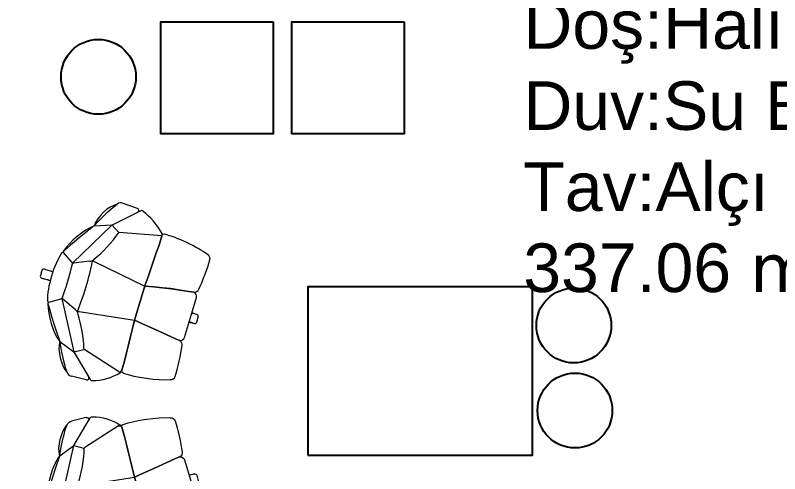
# Model space of a CAD drawing. Header units: millimetres. Extents: x 1443065 to 1517367, y 3763150 to 3779068.
# Drawn here: x 1476286.8 to 1476695.4, y 3768203.2 to 3768448.2 of the extents above; entities that cross this region are included whole.
import ezdxf

# ---------------------------------------------------------------- set-up
doc = ezdxf.new("R2010")
doc.units = ezdxf.units.MM
doc.layers.add('A_TEFRIS', color=173, linetype='Continuous', lineweight=9)
doc.layers.add('MAHAL', color=52, linetype='Continuous', lineweight=13)
doc.layers.add('m-TFR_vitrifiye', color=1, linetype='Continuous')
doc.styles.get("Standard").update_dxf_attribs({"font": 'arial.ttf'})

# ---------------------------------------------------------------- blocks, each defined once
blk = doc.blocks.new('husk_b&b')
at = {"layer": 'A_TEFRIS'}
for points in [[(1.42, 25.08), (-1.39, 25.08)], [(0.03, 25.08), (0, 25.08)], [(-2.6, 19.28), (-2.54, 23.37)], [(-2.54, 23.95), (-2.55, 23.37)], [(2.57, 23.37), (2.56, 23.95)], [(2.56, 23.37), (2.63, 19.28)], [(-10.04, 10.69), (-13.86, 16.75)], [(10.23, 10.94), (13.89, 16.75)], [(-9.85, 10.51), (-35.39, -3.77), (-47.07, -16.38)], [(-13.48, 2.14), (-10.04, 10.08)], [(9.87, 10.51), (35.39, -3.77), (47.07, -16.38)], [(13.48, 2.14), (10.04, 10.08)], [(-32.21, 5.13), (-35.39, -3.77)], [(32.24, 5.13), (35.41, -3.77)], [(-35.39, -3.77), (-32.54, -8.48)], [(-13.96, -0.29), (-9.88, -30.01)], [(13.95, -0.29), (9.02, -30.01)], [(35.41, -3.77), (32.56, -8.48)], [(-47.84, -14.34), (-48.15, -6.26)], [(47.84, -14.34), (48.15, -6.26)], [(-38.58, -29.61), (-32.68, -8.97)], [(37.55, -31.02), (32.56, -8.48)], [(-11.14, -58.18), (11.16, -58.18)], [(-2.58, -58.18), (-2.54, -60.96)], [(2.56, -60.96), (2.61, -58.18)], [(-1.39, -62.09), (1.42, -62.09)], [(0, -62.09), (0.03, -62.09)]]:
    blk.add_lwpolyline(points, dxfattribs=at)
for points in [[(-1.39, 25.08), (-2.02, 25.08), (-2.53, 24.58), (-2.54, 23.95)], [(2.56, 23.95), (2.56, 24.58), (2.04, 25.08), (1.42, 25.08)], [(-2.51, 23.37), (-2.48, 22.54), (-2.44, 21.76), (-2.34, 19.29)], [(2.56, 23.37), (2.53, 22.51), (2.49, 21.71), (2.4, 19.29)], [(-14.66, 16.92), (-19.21, 14.12), (-27.9, 8.28), (-32.21, 5.13)], [(-14.66, 16.92), (-20.48, 15.4), (-28.61, 9.94), (-32.21, 5.13)], [(13.36, 17.62), (6.23, 19.92), (-6.2, 19.92), (-13.33, 17.62)], [(32.21, 5.13), (28.6, 9.94), (20.48, 15.4), (14.66, 16.92)], [(32.27, 5.13), (27.94, 8.27), (19.24, 14.11), (14.69, 16.92)], [(-10.04, 10.69), (-9.96, 10.55), (-9.76, 10.43), (-9.59, 10.43)], [(-9.49, 10.42), (-9.71, 10.44), (-9.96, 10.29), (-10.04, 10.08)], [(-9.59, 10.43), (-4.73, 10.07), (4.63, 10.06), (9.49, 10.42)], [(10.04, 10.08), (9.96, 10.29), (9.71, 10.44), (9.49, 10.42)], [(9.62, 10.43), (9.89, 10.45), (10.16, 10.68), (10.23, 10.94)], [(-32.21, 5.13), (-39.65, 1.48), (-44.58, -1.37), (-46.99, -3.41)], [(-32.21, 5.13), (-37.45, 4.86), (-44.13, 0.99), (-46.99, -3.41)], [(32.21, 5.13), (39.65, 1.48), (44.57, -1.37), (46.99, -3.41)], [(46.99, -3.41), (44.17, 1.08), (37.51, 4.93), (32.21, 5.13)], [(-15.59, -0.16), (-14.61, 0.11), (-13.66, 1.14), (-13.48, 2.14)], [(-13.96, -0.29), (-13.98, 0), (-14.2, 0.36), (-14.45, 0.5)], [(-14.11, 0.86), (-13.94, 0.67), (-13.58, 0.52), (-13.32, 0.54)], [(-13.32, 0.54), (-6.49, -0.18), (6.49, -0.18), (13.32, 0.54)], [(13.32, 0.54), (13.58, 0.52), (13.94, 0.67), (14.11, 0.86)], [(13.48, 2.14), (13.66, 1.14), (14.61, 0.11), (15.59, -0.16)], [(14.45, 0.5), (14.2, 0.36), (13.98, 0), (13.95, -0.29)], [(-46.99, -3.41), (-47.87, -3.98), (-48.39, -5.25), (-48.15, -6.26)], [(-32.08, -8.25), (-27.38, -6.95), (-19.5, -3.08), (-15.59, -0.16)], [(15.59, -0.16), (19.5, -3.08), (27.38, -6.95), (32.08, -8.25)], [(48.15, -6.26), (48.38, -5.25), (47.87, -3.98), (46.99, -3.41)], [(-32.08, -8.25), (-32.34, -8.37), (-32.61, -8.69), (-32.68, -8.97)], [(32.68, -8.97), (32.61, -8.69), (32.34, -8.37), (32.08, -8.25)], [(-47.07, -16.38), (-47.45, -16.78), (-47.48, -17.45), (-47.13, -17.87)], [(-47.13, -17.87), (-46.17, -22.02), (-42.44, -27.8), (-39.05, -30.38)], [(39.08, -30.38), (42.06, -27.62), (45.85, -21.73), (47.12, -17.87)], [(47.12, -17.87), (47.48, -17.45), (47.45, -16.78), (47.07, -16.38)], [(-38.68, -32.23), (-39.08, -39), (-37.28, -50.92), (-34.9, -57.28)], [(-39.05, -30.38), (-38.89, -30.74), (-38.44, -31.03), (-38.04, -31.01)], [(34.89, -57.28), (37.28, -50.92), (39.08, -39), (38.68, -32.23)], [(38.06, -31.01), (38.47, -31.03), (38.92, -30.74), (39.08, -30.38)], [(-15.75, -58.18), (-14.61, -58.18), (-13.57, -57.27), (-13.41, -56.13)], [(-13.41, -56.13), (-13.3, -57.28), (-12.29, -58.19), (-11.14, -58.18)], [(11.16, -58.18), (12.27, -58.16), (13.31, -57.29), (13.51, -56.2)], [(13.47, -56.13), (13.62, -57.27), (14.66, -58.18), (15.81, -58.18)], [(-34.9, -57.28), (-34.74, -58.41), (-33.7, -59.32), (-32.55, -59.32)], [(-32.55, -59.33), (-28.23, -59.43), (-20.02, -58.86), (-15.75, -58.18)], [(-2.54, -60.96), (-2.53, -61.58), (-2.02, -62.09), (-1.39, -62.09)], [(-2.51, -60.96), (-2.47, -59.96), (-2.43, -59.03), (-2.39, -58.18)], [(1.42, -62.09), (2.04, -62.09), (2.56, -61.58), (2.56, -60.96)], [(2.56, -60.96), (2.52, -59.96), (2.48, -59.03), (2.45, -58.18)], [(15.75, -58.18), (20.02, -58.86), (28.23, -59.43), (32.55, -59.33)], [(32.55, -59.32), (33.7, -59.32), (34.74, -58.41), (34.89, -57.28)]]:
    blk.add_open_spline(points, degree=3, dxfattribs=at)
for points, knots in [([(-13.86, 16.75), (-14.03, 17.02), (-14.38, 17.1), (-14.65, 16.93), (-14.65, 16.92), (-14.66, 16.92), (-14.66, 16.92)], [0, 0, 0, 0, 1, 1, 1, 2, 2, 2, 2]), ([(-13.33, 17.62), (-13.72, 17.54), (-13.96, 17.15), (-13.86, 16.76), (-13.86, 16.76), (-13.86, 16.75), (-13.86, 16.75)], [0, 0, 0, 0, 1, 1, 1, 2, 2, 2, 2]), ([(13.89, 16.75), (14, 17.11), (13.8, 17.5), (13.43, 17.61), (13.41, 17.61), (13.38, 17.62), (13.36, 17.62)], [0, 0, 0, 0, 1, 1, 1, 2, 2, 2, 2]), ([(14.69, 16.92), (14.43, 17.1), (14.07, 17.03), (13.9, 16.77), (13.9, 16.76), (13.89, 16.75), (13.89, 16.75)], [0, 0, 0, 0, 1, 1, 1, 2, 2, 2, 2]), ([(-13.75, 0.62), (-13.95, 0.64), (-14.12, 0.49), (-14.13, 0.28), (-14.14, 0.25), (-14.13, 0.19), (-14.12, 0.16)], [0, 0, 0, 0, 1, 1, 1, 2, 2, 2, 2]), ([(14.12, 0.16), (14.17, 0.35), (14.06, 0.55), (13.87, 0.61), (13.84, 0.62), (13.78, 0.63), (13.75, 0.62)], [0, 0, 0, 0, 1, 1, 1, 2, 2, 2, 2]), ([(-47.84, -14.34), (-47.82, -14.97), (-47.29, -15.47), (-46.66, -15.44), (-46.39, -15.45), (-46.03, -15.28), (-45.86, -15.08)], [0, 0, 0, 0, 1, 1, 1, 2, 2, 2, 2]), ([(45.86, -15.08), (46.29, -15.54), (47.01, -15.57), (47.48, -15.14), (47.68, -14.97), (47.85, -14.61), (47.84, -14.34)], [0, 0, 0, 0, 1, 1, 1, 2, 2, 2, 2]), ([(-38.58, -29.61), (-38.73, -30.23), (-38.35, -30.85), (-37.74, -30.99), (-37.67, -31.01), (-37.55, -31.03), (-37.48, -31.03)], [0, 0, 0, 0, 1, 1, 1, 2, 2, 2, 2]), ([(-37.52, -31.02), (-38.16, -31.01), (-38.67, -31.52), (-38.68, -32.15), (-38.68, -32.17), (-38.68, -32.21), (-38.68, -32.23)], [0, 0, 0, 0, 1, 1, 1, 2, 2, 2, 2]), ([(-37.52, -31.02), (-37.52, -31.02), (-32.34, -31.06), (-32.34, -31.06), (-32.34, -31.06), (-27.85, -30.86), (-27.85, -30.86), (-27.85, -30.86), (-23.36, -30.65), (-23.36, -30.65), (-23.36, -30.65), (-18.87, -30.44), (-18.87, -30.44), (-18.87, -30.44), (-14.37, -30.23), (-14.37, -30.23), (-14.37, -30.23), (-9.88, -30.01), (-9.88, -30.01), (-9.88, -30.01), (-14.37, -30.23), (-14.37, -30.23), (-14.37, -30.23), (-18.87, -30.44), (-18.87, -30.44), (-18.87, -30.44), (-23.36, -30.65), (-23.36, -30.65), (-23.36, -30.65), (-27.85, -30.86), (-27.85, -30.86), (-27.85, -30.86), (-32.34, -31.06), (-32.34, -31.06), (-32.34, -31.06), (-37.52, -31.02), (-37.52, -31.02), (-37.52, -31.02), (-37.52, -31.02), (-37.52, -31.02)], [0, 0, 0, 0, 1, 1, 1, 2, 2, 2, 3, 3, 3, 4, 4, 4, 5, 5, 5, 6, 6, 6, 7, 7, 7, 8, 8, 8, 9, 9, 9, 10, 10, 10, 11, 11, 11, 12, 12, 12, 13, 13, 13, 13]), ([(-13.11, -53.45), (-13.11, -53.45), (-12.47, -48.74), (-12.47, -48.74), (-12.47, -48.74), (-11.82, -44.04), (-11.82, -44.04), (-11.82, -44.04), (-11.17, -39.35), (-11.17, -39.35), (-11.17, -39.35), (-10.53, -34.67), (-10.53, -34.67), (-10.53, -34.67), (-9.88, -30.01), (-9.88, -30.01), (-9.88, -30.01), (-10.53, -34.67), (-10.53, -34.67), (-10.53, -34.67), (-11.17, -39.35), (-11.17, -39.35), (-11.17, -39.35), (-11.77, -43.69), (-11.77, -43.69), (-11.77, -43.69), (-12.47, -48.74), (-12.47, -48.74), (-12.47, -48.74), (-13.11, -53.45), (-13.11, -53.45), (-13.11, -53.45), (-13.41, -56.13), (-13.41, -56.13), (-13.41, -56.13), (-13.11, -53.45), (-13.11, -53.45), (-13.11, -53.45), (-13.11, -53.45), (-13.11, -53.45)], [0, 0, 0, 0, 1, 1, 1, 2, 2, 2, 3, 3, 3, 4, 4, 4, 5, 5, 5, 6, 6, 6, 7, 7, 7, 8, 8, 8, 9, 9, 9, 10, 10, 10, 11, 11, 11, 12, 12, 12, 13, 13, 13, 13]), ([(-9.88, -30.01), (-9.88, -30.01), (9.91, -30.01), (9.91, -30.01), (9.91, -30.01), (-9.88, -30.01), (-9.88, -30.01), (-9.88, -30.01), (-9.88, -30.01), (-9.88, -30.01)], [0, 0, 0, 0, 1, 1, 1, 2, 2, 2, 3, 3, 3, 3]), ([(13.14, -53.45), (13.14, -53.45), (12.49, -48.74), (12.49, -48.74), (12.49, -48.74), (11.85, -44.04), (11.85, -44.04), (11.85, -44.04), (11.02, -39.35), (11.02, -39.35), (11.02, -39.35), (10.17, -34.67), (10.17, -34.67), (10.17, -34.67), (9.02, -30.01), (9.02, -30.01), (9.02, -30.01), (10.17, -34.67), (10.17, -34.67), (10.17, -34.67), (11.02, -39.35), (11.02, -39.35), (11.02, -39.35), (11.8, -43.69), (11.8, -43.69), (11.8, -43.69), (12.49, -48.74), (12.49, -48.74), (12.49, -48.74), (13.14, -53.45), (13.14, -53.45), (13.14, -53.45), (13.51, -56.2), (13.51, -56.2), (13.51, -56.2), (13.14, -53.45), (13.14, -53.45), (13.14, -53.45), (13.14, -53.45), (13.14, -53.45)], [0, 0, 0, 0, 1, 1, 1, 2, 2, 2, 3, 3, 3, 4, 4, 4, 5, 5, 5, 6, 6, 6, 7, 7, 7, 8, 8, 8, 9, 9, 9, 10, 10, 10, 11, 11, 11, 12, 12, 12, 13, 13, 13, 13]), ([(37.55, -31.02), (37.55, -31.02), (32.36, -31.06), (32.36, -31.06), (32.36, -31.06), (27.87, -30.86), (27.87, -30.86), (27.87, -30.86), (23.38, -30.65), (23.38, -30.65), (23.38, -30.65), (18.89, -30.44), (18.89, -30.44), (18.89, -30.44), (14.4, -30.23), (14.4, -30.23), (14.4, -30.23), (9.91, -30.01), (9.91, -30.01), (9.91, -30.01), (14.4, -30.23), (14.4, -30.23), (14.4, -30.23), (18.89, -30.44), (18.89, -30.44), (18.89, -30.44), (23.38, -30.65), (23.38, -30.65), (23.38, -30.65), (27.87, -30.86), (27.87, -30.86), (27.87, -30.86), (32.36, -31.06), (32.36, -31.06), (32.36, -31.06), (37.55, -31.02), (37.55, -31.02), (37.55, -31.02), (37.55, -31.02), (37.55, -31.02)], [0, 0, 0, 0, 1, 1, 1, 2, 2, 2, 3, 3, 3, 4, 4, 4, 5, 5, 5, 6, 6, 6, 7, 7, 7, 8, 8, 8, 9, 9, 9, 10, 10, 10, 11, 11, 11, 12, 12, 12, 13, 13, 13, 13]), ([(38.7, -32.23), (38.74, -31.6), (38.26, -31.05), (37.62, -31.02), (37.61, -31.02), (37.57, -31.02), (37.55, -31.02)], [0, 0, 0, 0, 1, 1, 1, 2, 2, 2, 2])]:
    blk.add_open_spline(points, degree=3, knots=knots, dxfattribs=at)

msp = doc.modelspace()

# ---------------------------------------------------------------- linework, layer by layer
at = {"layer": 'm-TFR_vitrifiye'}
for points in [[(1476424.71, 3768444.8), (1476424.71, 3768384.8), (1476364.71, 3768384.8), (1476364.71, 3768444.8)], [(1476494.71, 3768444.8), (1476494.71, 3768384.8), (1476434.71, 3768384.8), (1476434.71, 3768444.8)], [(1476443.27, 3768213.1), (1476563.27, 3768213.1), (1476563.27, 3768303.1), (1476443.27, 3768303.1)]]:
    msp.add_lwpolyline(points, close=True, dxfattribs=at)
for centre in [(1476331.3, 3768415.32), (1476585.37, 3768282.42), (1476585.96, 3768236.96)]:
    msp.add_circle(centre, 20, dxfattribs=at)

# ---------------------------------------------------------------- block references
at = {"layer": 'm-TFR_vitrifiye', "rotation": 73.40924241703291}
msp.add_blockref('husk_b&b', (1476324.7, 3768303.28), dxfattribs=at)
at = {"layer": 'm-TFR_vitrifiye', "xscale": -1, "rotation": 106.5907575829671}
msp.add_blockref('husk_b&b', (1476324.7, 3768183.28), dxfattribs=at)

# ---------------------------------------------------------------- texts
at = {"layer": 'MAHAL', "insert": (1476558.36, 3768299.91), "char_height": 26, "width": 661.2331, "attachment_point": 7}
msp.add_mtext('{\\f@Arial Unicode MS|b0|i0|c162|p34;LOBİ\\PDöş:Halı Kaplama\\PDuv:Su Bazlı Boya\\PTav:Alçı Asma Tavan\\P337.06 \\fVerdana|b0|i0|c162|p34;m²}', dxfattribs=at)

doc.saveas('drawing.dxf')
